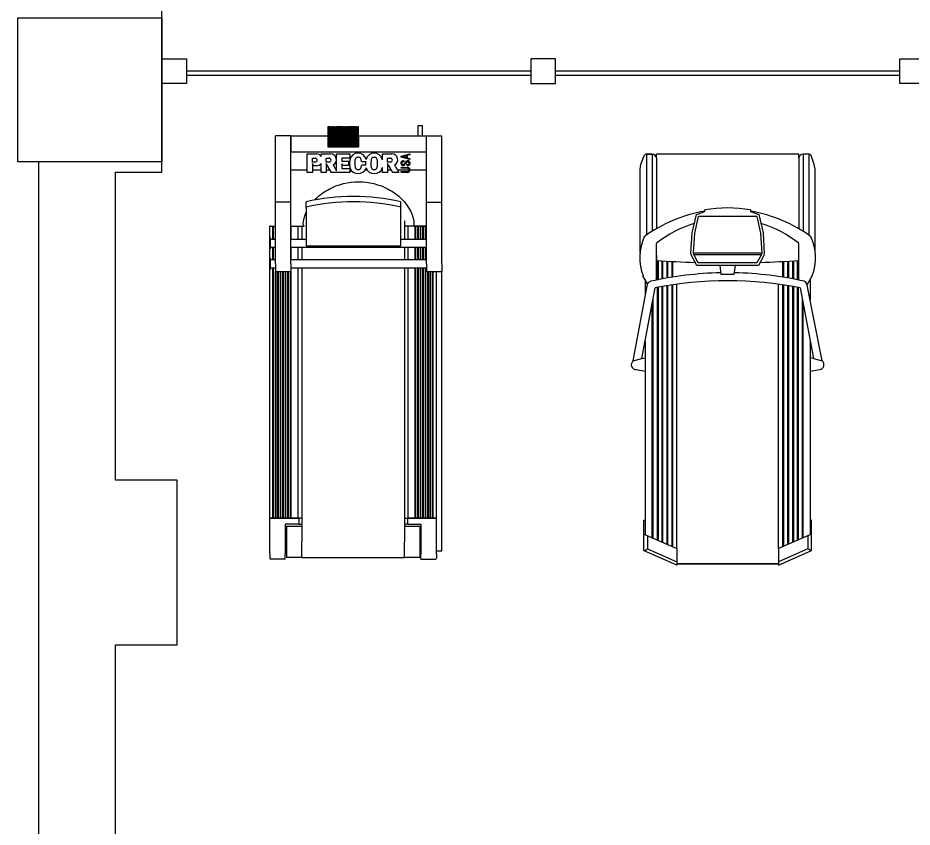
# Model space of a CAD drawing. Header units: millimetres. Extents: x -396 to 32754, y 354 to 22128.
# Drawn here: x -396 to 3954, y 4292 to 8229 of the extents above; entities that cross this region are included whole.
import ezdxf

# ---------------------------------------------------------------- set-up
doc = ezdxf.new("R2010")
doc.units = ezdxf.units.MM
for name, color, linetype in [('equipments', 250, 'Continuous'), ('furniture', 26, 'Continuous'), ('glass', 7, 'Continuous'), ('walls', 5, 'Continuous')]:
    doc.layers.add(name, color=color, linetype=linetype)

# ---------------------------------------------------------------- blocks, each defined once
blk = doc.blocks.new('Fit2')
at = {"layer": 'equipments'}
for p, q in [((-421.8, 1943.2), (-405.6, 1987.8)), ((-395.4, 1993.9), (-395.4, 1599.5)), ((-367.1, 1993.9), (-395.4, 1993.9)), ((-395.4, 1993.9), (-367, 1993.9)), ((-395.4, 1993.9), (-395.4, 1993.9)), ((-367.1, 1993.9), (-367.1, 1618.5)), ((346.7, 1993.9), (-346.7, 1993.9)), ((-346.7, 1993.9), (-346.6, 1993.9)), ((-346.7, 1975.7), (-346.6, 1993.9)), ((-346.7, 1975.7), (-346.7, 1630.9)), ((346.7, 1975.7), (346.6, 1993.9)), ((346.7, 1975.7), (346.7, 1630.9)), ((395.4, 1993.9), (367, 1993.9)), ((367.1, 1993.9), (367.1, 1618.5)), ((395.4, 1993.9), (395.4, 1599.5)), ((421.8, 1943.2), (405.6, 1987.8)), ((-425.8, 1920.9), (-421.8, 1943.2)), ((-425.8, 1515.2), (-425.8, 1920.9)), ((425.8, 1920.9), (421.8, 1943.2)), ((425.8, 1515.2), (425.8, 1920.9)), ((-172.3, 1610.6), (-152.1, 1699.8)), ((-152.1, 1699.8), (-111.4, 1714)), ((-111.4, 1714), (-111.4, 1722.1)), ((111.5, 1722.1), (111.5, 1714)), ((111.5, 1714), (152.2, 1699.8)), ((152.2, 1699.8), (172.5, 1610.6)), ((-160.3, 1608.9), (-141.8, 1690.6)), ((141.9, 1690.6), (-141.8, 1690.6)), ((141.9, 1690.6), (160.5, 1608.9)), ((-178.5, 1511.1), (-172.3, 1610.6)), ((172.5, 1610.6), (178.5, 1511.1)), ((-166.3, 1511.9), (-160.3, 1608.9)), ((160.5, 1608.9), (166.4, 1512)), ((-346.7, 1381.3), (-346.6, 1559.8)), ((346.7, 1381.3), (346.6, 1559.8)), ((-346.7, 1381.3), (-346.7, 1503)), ((-346.7, 1381.3), (-346.7, 1503)), ((-346.7, 1428), (-346.7, 1503)), ((-346.7, 1503), (-346.7, 1428)), ((-346.7, 1503), (-346.6, 1503)), ((-346.7, 1503), (-346.6, 1503)), ((-346.7, 1503), (-346.6, 1503)), ((-176.4, 1501), (-178.5, 1511.1)), ((-150.1, 1452.4), (-176.4, 1501)), ((166.4, 1512), (-166.3, 1511.9)), ((-164.9, 1505.1), (-166.3, 1511.9)), ((-164.9, 1505.1), (165, 1505.2)), ((-142.9, 1464.4), (-164.9, 1505.1)), ((165, 1505.2), (142.9, 1464.4)), ((176.4, 1501), (150.1, 1452.4)), ((166.4, 1512), (165, 1505.2)), ((178.5, 1511.1), (176.4, 1501)), ((-342.6, 1476.1), (-342.6, 1381.8)), ((-338.6, 1476.1), (-338.6, 1382.6)), ((-320.3, 1474.6), (-320.3, 1386.3)), ((-316.3, 1474.6), (-316.3, 1387)), ((-296, 1473.1), (-296, 1390.7)), ((-292, 1473.1), (-292, 1391.4)), ((-271.7, 1471.7), (-271.7, 1394.9)), ((-267.7, 1471.7), (-267.7, 1395.5)), ((150.1, 1452.4), (-150.1, 1452.4)), ((142.9, 1464.4), (-142.9, 1464.4)), ((38.6, 1452.4), (-38.5, 1452.4)), ((-38.5, 1452.4), (-32.5, 1409.7)), ((32.5, 1409.7), (38.6, 1452.4)), ((267.7, 1471.7), (267.7, 1395.5)), ((271.7, 1471.7), (271.7, 1394.9)), ((292, 1473.1), (292, 1391.4)), ((296, 1473.1), (296, 1390.7)), ((316.3, 1474.6), (316.3, 1387)), ((320.3, 1474.6), (320.3, 1386.3)), ((338.6, 1476.1), (338.6, 1382.6)), ((342.6, 1476.1), (342.6, 1381.8)), ((-390.3, 1363), (-411.7, 1401.6)), ((-346.7, 1428), (-346.6, 1428)), ((-32.5, 1409.7), (32.5, 1409.7)), ((387.3, 1357.6), (411.7, 1401.6)), ((-391.4, 1361.1), (-460.3, 987.8)), ((-401.5, 1383.4), (-401.5, 1306.2)), ((-320.3, 1348.9), (-320.3, 106.4)), ((-316.3, 1351), (-316.3, 104.7)), ((-316.3, 1349.6), (-316.3, 103.4)), ((-296, 1353.1), (-296, 96)), ((-292, 1355), (-292, 93.3)), ((-292, 1353.7), (-292, 93.3)), ((-271.7, 1356.9), (-271.7, 85.5)), ((-267.7, 1357.5), (-267.7, 83.2)), ((-267.7, 1357), (-267.7, 83.2)), ((-247.4, 75.1), (-247.4, 1361.1)), ((-247.4, 75.1), (-247.4, 1361.1)), ((-247.4, 1361.1), (-247.4, 1361.1)), ((-247.4, 1361.1), (-247.4, 1361.1)), ((247.4, 75.1), (247.4, 1361.1)), ((247.4, 75.1), (247.4, 1361.1)), ((247.4, 1361.1), (247.4, 1361.1)), ((247.4, 1361.1), (247.4, 1361.1)), ((267.7, 1357.5), (267.7, 83.2)), ((267.7, 1357), (267.7, 83.2)), ((271.7, 1356.9), (271.7, 85.5)), ((292, 1355), (292, 93.3)), ((292, 1353.7), (292, 94.3)), ((296, 1353.1), (296, 96)), ((316.3, 1351), (316.3, 103.4)), ((316.3, 1349.6), (316.3, 103.4)), ((320.3, 1348.9), (320.3, 106.4)), ((460.3, 987.8), (387.4, 1357)), ((401.5, 1383.4), (401.5, 1285.6)), ((-417.7, 1000), (-352.8, 1342.8)), ((-342.6, 1344.8), (-342.6, 116)), ((-338.6, 1346.9), (-338.6, 113.6)), ((-338.6, 1345.5), (-338.6, 113.6)), ((338.6, 1346.9), (338.6, 113.6)), ((338.6, 1345.5), (338.6, 113.6)), ((342.6, 1344.8), (342.6, 116)), ((352.9, 1342.8), (417.7, 1000)), ((-367.1, 126.6), (-367.1, 1269.8)), ((-367.1, 1269.8), (-367, 1269.8)), ((-363, 1290.1), (-363, 125.8)), ((-363, 1290.1), (-363, 125.8)), ((363, 1290.1), (363, 125.8)), ((363, 1290.1), (363, 125.8)), ((367.1, 1269.8), (367, 1269.8)), ((367.1, 125.8), (367.1, 1269.8)), ((-401.5, 1083.2), (-401.5, 142)), ((-401.5, 1083.2), (-401.5, 142)), ((401.5, 1083.2), (401.5, 142)), ((401.5, 1083.2), (401.5, 142)), ((-417.7, 1000), (-401.5, 1002.1)), ((-401.5, 1002.1), (-401.5, 937.1)), ((401.5, 1002.1), (401.5, 937.1)), ((417.7, 1000), (401.5, 1002.1)), ((-460.3, 987.8), (-417.7, 1000)), ((417.7, 1000), (460.3, 987.8)), ((-444, 945.2), (-401.5, 937.1)), ((401.5, 937.1), (448.1, 945.2)), ((-407.6, 64.9), (-407.6, 213)), ((-407.6, 213), (-401.5, 213)), ((-401.5, 213), (-401.4, 142)), ((401.5, 213), (401.4, 142)), ((407.6, 213), (401.5, 213)), ((407.6, 64.9), (407.6, 213)), ((-407.6, 144), (-247.4, 75.1)), ((-401.5, 142), (-401.4, 142)), ((-401.5, 142), (-401.4, 142)), ((-389.4, 135.9), (-389.4, 73)), ((407.6, 144), (247.4, 75.1)), ((389.4, 135.9), (389.4, 73)), ((401.5, 142), (401.4, 142)), ((401.5, 142), (401.4, 142)), ((-363, 125.8), (-362.9, 125.8)), ((-363, 125.8), (-362.9, 125.8)), ((-338.6, 113.6), (-338.5, 113.6)), ((-338.6, 113.6), (-338.5, 113.6)), ((-316.3, 103.4), (-316.2, 103.4)), ((-292, 93.3), (-291.9, 93.3)), ((-292, 93.3), (-291.9, 93.3)), ((292, 93.3), (291.9, 93.3)), ((316.3, 103.4), (316.2, 103.4)), ((316.3, 103.4), (316.2, 103.4)), ((338.6, 113.6), (338.5, 113.6)), ((338.6, 113.6), (338.5, 113.6)), ((363, 125.8), (362.9, 125.8)), ((363, 125.8), (362.9, 125.8)), ((-405.5, 62.9), (-407.6, 64.9)), ((-405.5, 62.9), (-389.4, 73)), ((-247.4, -6.1), (-405.5, 62.9)), ((-389.4, 73), (-247.4, 10.1)), ((-267.7, 83.2), (-267.6, 83.2)), ((-267.7, 83.2), (-267.6, 83.2)), ((-247.4, 75.1), (-247.4, -6.1)), ((247.4, 75.1), (247.4, -6.1)), ((389.4, 73), (247.4, 10.1)), ((247.4, -6.1), (405.5, 62.9)), ((267.7, 83.2), (267.6, 83.2)), ((267.7, 83.2), (267.6, 83.2)), ((405.5, 62.9), (389.4, 73)), ((405.5, 62.9), (407.6, 64.9)), ((-247.4, 0), (247.4, 0)), ((247.4, 0), (-247.4, 0)), ((-247.4, 0), (247.4, 0)), ((247.4, 0), (-247.4, 0)), ((-247.4, 0), (-247.4, 0)), ((-247.4, 0), (-247.4, 0)), ((247.4, 0), (247.5, 0))]:
    blk.add_line(p, q, dxfattribs=at)
for centre, radius, start, end in [((-396.8, 1984.6), 9.37, 81.8758, 160.0517), ((-367, 1973.5), 20.4, 6.0255, 90), ((367, 1973.5), 20.4, 90, 173.9744), ((396.8, 1984.6), 9.37, 19.9483, 98.1241), ((2.7, 1033.6), 691.9, 99.4955, 126.157), ((0, 1114.2), 618.1, 79.6111, 100.3888), ((-2.7, 1033.6), 691.9, 53.8429, 80.5044), ((-7.9, 1136), 542.6, 106.496, 128.6323), ((7.9, 1136), 542.6, 51.3677, 73.5039), ((-180.6, 1489.7), 247.2, 155.4826, 200.8647), ((180.6, 1489.7), 247.2, 339.1353, 24.5174), ((0, 6379.2), 4914.7, 265.9549, 268.1572), ((0, 6379.2), 4914.7, 271.8417, 274.045), ((0, -283.2), 1699.9, 91.1278, 102.679), ((0, -283.2), 1699.9, 77.321, 88.8746), ((-367.1, 1348.6), 27.3, 102.679, 152.8146), ((0, -442.6), 1819.9, 78.8205, 101.1795), ((362.3, 1352.1), 25.6, 11.1637, 64.916), ((-444.2, 969.6), 24.3, 131.4516, 270.4557), ((443.9, 969.5), 24.6, 279.8658, 48.2434)]:
    blk.add_arc(centre, radius, start, end, dxfattribs=at)
blk = doc.blocks.new('Fit1')
at = {"layer": 'equipments'}
for p, q in [((-123.4, 2098), (-123.4, 2046.7)), ((-121.4, 2098), (-123.4, 2098)), ((-121.4, 2046.7), (-121.4, 2098)), ((-119.4, 2098), (-119.4, 2046.7)), ((-117.4, 2098), (-119.4, 2098)), ((-117.4, 2046.7), (-117.4, 2098)), ((-115.4, 2098), (-115.4, 2046.7)), ((-113.4, 2098), (-115.4, 2098)), ((-113.4, 2046.7), (-113.4, 2098)), ((-111.4, 2098), (-111.4, 2046.7)), ((-109.4, 2098), (-111.4, 2098)), ((-109.4, 2046.7), (-109.4, 2098)), ((-107.4, 2098), (-107.4, 2046.7)), ((-105.4, 2098), (-107.4, 2098)), ((-105.4, 2046.7), (-105.4, 2098)), ((-103.4, 2098), (-103.4, 2046.7)), ((-101.4, 2098), (-103.4, 2098)), ((-101.4, 2046.7), (-101.4, 2098)), ((-99.4, 2098), (-99.4, 2046.7)), ((-97.4, 2098), (-99.4, 2098)), ((-97.4, 2046.7), (-97.4, 2098)), ((-95.4, 2098), (-95.4, 2046.7)), ((-93.4, 2098), (-95.4, 2098)), ((-93.4, 2046.7), (-93.4, 2098)), ((-91.4, 2098), (-91.4, 2046.7)), ((-89.4, 2098), (-91.4, 2098)), ((-89.4, 2046.7), (-89.4, 2098)), ((-87.4, 2098), (-87.4, 2046.7)), ((-85.4, 2098), (-87.4, 2098)), ((-85.4, 2046.7), (-85.4, 2098)), ((-83.4, 2098), (-83.4, 2046.7)), ((-81.4, 2098), (-83.4, 2098)), ((-81.4, 2046.7), (-81.4, 2098)), ((-79.4, 2098), (-79.4, 2046.7)), ((-77.4, 2098), (-79.4, 2098)), ((-77.4, 2046.7), (-77.4, 2098)), ((-75.4, 2098), (-75.4, 2046.7)), ((-73.4, 2098), (-75.4, 2098)), ((-73.4, 2046.7), (-73.4, 2098)), ((-71.4, 2098), (-71.4, 2046.7)), ((-69.4, 2098), (-71.4, 2098)), ((-69.4, 2046.7), (-69.4, 2098)), ((-67.4, 2098), (-67.4, 2046.7)), ((-65.4, 2098), (-67.4, 2098)), ((-65.4, 2046.7), (-65.4, 2098)), ((-63.4, 2098), (-63.4, 2046.7)), ((-61.4, 2098), (-63.4, 2098)), ((-61.4, 2046.7), (-61.4, 2098)), ((-59.4, 2098), (-59.4, 2046.7)), ((-57.4, 2098), (-59.4, 2098)), ((-57.4, 2046.7), (-57.4, 2098)), ((-55.4, 2098), (-55.4, 2046.7)), ((-53.4, 2098), (-55.4, 2098)), ((-53.4, 2046.7), (-53.4, 2098)), ((-51.4, 2098), (-51.4, 2046.7)), ((-49.4, 2098), (-51.4, 2098)), ((-49.4, 2046.7), (-49.4, 2098)), ((-47.4, 2098), (-47.4, 2046.7)), ((-45.4, 2098), (-47.4, 2098)), ((-45.4, 2046.7), (-45.4, 2098)), ((-43.4, 2098), (-43.4, 2046.7)), ((-41.4, 2098), (-43.4, 2098)), ((-41.4, 2046.7), (-41.4, 2098)), ((-39.4, 2098), (-39.4, 2046.7)), ((-37.4, 2098), (-39.4, 2098)), ((-37.4, 2046.7), (-37.4, 2098)), ((-35.4, 2098), (-35.4, 2046.7)), ((-33.4, 2098), (-35.4, 2098)), ((-33.4, 2046.7), (-33.4, 2098)), ((-31.4, 2098), (-31.4, 2046.7)), ((-29.4, 2098), (-31.4, 2098)), ((-29.4, 2046.7), (-29.4, 2098)), ((-27.4, 2098), (-27.4, 2046.7)), ((-25.4, 2098), (-27.4, 2098)), ((-25.4, 2046.7), (-25.4, 2098)), ((-23.4, 2098), (-23.4, 2046.7)), ((-21.4, 2098), (-23.4, 2098)), ((-21.4, 2046.7), (-21.4, 2098)), ((-19.4, 2098), (-19.4, 2046.7)), ((-17.4, 2098), (-19.4, 2098)), ((-17.4, 2046.7), (-17.4, 2098)), ((-15.4, 2098), (-15.4, 2046.7)), ((-13.4, 2098), (-15.4, 2098)), ((-13.4, 2046.7), (-13.4, 2098)), ((-11.4, 2098), (-11.4, 2046.7)), ((-9.4, 2098), (-11.4, 2098)), ((-9.4, 2046.7), (-9.4, 2098)), ((-7.4, 2098), (-7.4, 2046.7)), ((-5.4, 2098), (-7.4, 2098)), ((-5.4, 2046.7), (-5.4, 2098)), ((-3.4, 2098), (-3.4, 2046.7)), ((-1.4, 2098), (-3.4, 2098)), ((-1.4, 2046.7), (-1.4, 2098)), ((0.6, 2098), (0.6, 2046.7)), ((2.6, 2098), (0.6, 2098)), ((2.6, 2046.7), (2.6, 2098)), ((4.6, 2098), (4.6, 2046.7)), ((6.6, 2098), (4.6, 2098)), ((6.6, 2046.7), (6.6, 2098)), ((8.6, 2098), (8.6, 2046.7)), ((10.6, 2098), (8.6, 2098)), ((10.6, 2046.7), (10.6, 2098)), ((12.6, 2098), (12.6, 2046.7)), ((14.6, 2098), (12.6, 2098)), ((14.6, 2046.7), (14.6, 2098)), ((16.6, 2098), (16.6, 2046.7)), ((18.6, 2098), (16.6, 2098)), ((18.6, 2046.7), (18.6, 2098)), ((20.6, 2098), (20.6, 2046.7)), ((22.6, 2098), (20.6, 2098)), ((22.6, 2046.7), (22.6, 2098)), ((24.6, 2098), (24.6, 2046.7)), ((26.6, 2098), (24.6, 2098)), ((26.6, 2046.7), (26.6, 2098)), ((316.6, 2054), (316.6, 2104)), ((316.6, 2104), (336.6, 2104)), ((336.6, 2054), (336.6, 2104)), ((-378.4, 1731.9), (-378.4, 2054)), ((-303.4, 2054), (-378.4, 2054)), ((-303.4, 1731.9), (-303.4, 2054)), ((-303.4, 2054), (-123.4, 2054)), ((-303.4, 2054), (-303.4, 1975.7)), ((-123.4, 2046.7), (-123.4, 1999.7)), ((-123.4, 2046.7), (-121.4, 2046.7)), ((-121.4, 2055.7), (-119.4, 2055.7)), ((-121.4, 2004.4), (-121.4, 2046.7)), ((-119.4, 2046.7), (-119.4, 2004.4)), ((-119.4, 2046.7), (-117.4, 2046.7)), ((-117.4, 2055.7), (-115.4, 2055.7)), ((-117.4, 2004.4), (-117.4, 2046.7)), ((-115.4, 2046.7), (-115.4, 2004.4)), ((-115.4, 2046.7), (-113.4, 2046.7)), ((-113.4, 2055.7), (-111.4, 2055.7)), ((-113.4, 2004.4), (-113.4, 2046.7)), ((-111.4, 2046.7), (-111.4, 2004.4)), ((-111.4, 2046.7), (-109.4, 2046.7)), ((-109.4, 2055.7), (-107.4, 2055.7)), ((-109.4, 2004.4), (-109.4, 2046.7)), ((-107.4, 2046.7), (-107.4, 2004.4)), ((-107.4, 2046.7), (-105.4, 2046.7)), ((-105.4, 2055.7), (-103.4, 2055.7)), ((-105.4, 2004.4), (-105.4, 2046.7)), ((-103.4, 2046.7), (-103.4, 2004.4)), ((-103.4, 2046.7), (-101.4, 2046.7)), ((-101.4, 2055.7), (-99.4, 2055.7)), ((-101.4, 2004.4), (-101.4, 2046.7)), ((-99.4, 2046.7), (-99.4, 2004.4)), ((-99.4, 2046.7), (-97.4, 2046.7)), ((-97.4, 2055.7), (-95.4, 2055.7)), ((-97.4, 2004.4), (-97.4, 2046.7)), ((-95.4, 2046.7), (-95.4, 2004.4)), ((-95.4, 2046.7), (-93.4, 2046.7)), ((-93.4, 2055.7), (-91.4, 2055.7)), ((-93.4, 2004.4), (-93.4, 2046.7)), ((-91.4, 2046.7), (-91.4, 2004.4)), ((-91.4, 2046.7), (-89.4, 2046.7)), ((-89.4, 2055.7), (-87.4, 2055.7)), ((-89.4, 2004.4), (-89.4, 2046.7)), ((-87.4, 2046.7), (-87.4, 2004.4)), ((-87.4, 2046.7), (-85.4, 2046.7)), ((-85.4, 2055.7), (-83.4, 2055.7)), ((-85.4, 2004.4), (-85.4, 2046.7)), ((-83.4, 2046.7), (-83.4, 2004.4)), ((-83.4, 2046.7), (-81.4, 2046.7)), ((-81.4, 2055.7), (-79.4, 2055.7)), ((-81.4, 2004.4), (-81.4, 2046.7)), ((-79.4, 2046.7), (-79.4, 2004.4)), ((-79.4, 2046.7), (-77.4, 2046.7)), ((-77.4, 2055.7), (-75.4, 2055.7)), ((-77.4, 2004.4), (-77.4, 2046.7)), ((-75.4, 2046.7), (-75.4, 2004.4)), ((-75.4, 2046.7), (-73.4, 2046.7)), ((-73.4, 2055.7), (-71.4, 2055.7)), ((-73.4, 2004.4), (-73.4, 2046.7)), ((-71.4, 2046.7), (-69.4, 2046.7)), ((-71.4, 2046.7), (-71.4, 2004.4)), ((-69.4, 2055.7), (-67.4, 2055.7)), ((-69.4, 2004.4), (-69.4, 2046.7)), ((-67.4, 2046.7), (-67.4, 2004.4)), ((-67.4, 2046.7), (-65.4, 2046.7)), ((-65.4, 2055.7), (-63.4, 2055.7)), ((-65.4, 2004.4), (-65.4, 2046.7)), ((-63.4, 2046.7), (-63.4, 2004.4)), ((-63.4, 2046.7), (-61.4, 2046.7)), ((-61.4, 2055.7), (-59.4, 2055.7)), ((-61.4, 2004.4), (-61.4, 2046.7)), ((-59.4, 2046.7), (-59.4, 2004.4)), ((-59.4, 2046.7), (-57.4, 2046.7)), ((-57.4, 2055.7), (-55.4, 2055.7)), ((-57.4, 2004.4), (-57.4, 2046.7)), ((-55.4, 2046.7), (-55.4, 2004.4)), ((-55.4, 2046.7), (-53.4, 2046.7)), ((-53.4, 2055.7), (-51.4, 2055.7)), ((-53.4, 2004.4), (-53.4, 2046.7)), ((-51.4, 2046.7), (-51.4, 2004.4)), ((-51.4, 2046.7), (-49.4, 2046.7)), ((-49.4, 2055.7), (-47.4, 2055.7)), ((-49.4, 2004.4), (-49.4, 2046.7)), ((-47.4, 2046.7), (-47.4, 2004.4)), ((-47.4, 2046.7), (-45.4, 2046.7)), ((-45.4, 2055.7), (-43.4, 2055.7)), ((-45.4, 2004.4), (-45.4, 2046.7)), ((-43.4, 2046.7), (-43.4, 2004.4)), ((-43.4, 2046.7), (-41.4, 2046.7)), ((-41.4, 2055.7), (-39.4, 2055.7)), ((-41.4, 2004.4), (-41.4, 2046.7)), ((-39.4, 2046.7), (-39.4, 2004.4)), ((-39.4, 2046.7), (-37.4, 2046.7)), ((-37.4, 2055.7), (-35.4, 2055.7)), ((-37.4, 2004.4), (-37.4, 2046.7)), ((-35.4, 2046.7), (-35.4, 2004.4)), ((-35.4, 2046.7), (-33.4, 2046.7)), ((-33.4, 2055.7), (-31.4, 2055.7)), ((-33.4, 2004.4), (-33.4, 2046.7)), ((-31.4, 2046.7), (-31.4, 2004.4)), ((-31.4, 2046.7), (-29.4, 2046.7)), ((-29.4, 2055.7), (-27.4, 2055.7)), ((-29.4, 2004.4), (-29.4, 2046.7)), ((-27.4, 2046.7), (-27.4, 2004.4)), ((-27.4, 2046.7), (-25.4, 2046.7)), ((-25.4, 2055.7), (-23.4, 2055.7)), ((-25.4, 2004.4), (-25.4, 2046.7)), ((-23.4, 2046.7), (-23.4, 2004.4)), ((-23.4, 2046.7), (-21.4, 2046.7)), ((-21.4, 2055.7), (-19.4, 2055.7)), ((-21.4, 2004.4), (-21.4, 2046.7)), ((-19.4, 2046.7), (-19.4, 2004.4)), ((-19.4, 2046.7), (-17.4, 2046.7)), ((-17.4, 2055.7), (-15.4, 2055.7)), ((-17.4, 2004.4), (-17.4, 2046.7)), ((-15.4, 2046.7), (-15.4, 2004.4)), ((-15.4, 2046.7), (-13.4, 2046.7)), ((-13.4, 2055.7), (-11.4, 2055.7)), ((-13.4, 2004.4), (-13.4, 2046.7)), ((-11.4, 2046.7), (-11.4, 2004.4)), ((-11.4, 2046.7), (-9.4, 2046.7)), ((-9.4, 2055.7), (-7.4, 2055.7)), ((-9.4, 2004.4), (-9.4, 2046.7)), ((-7.4, 2046.7), (-7.4, 2004.4)), ((-7.4, 2046.7), (-5.4, 2046.7)), ((-5.4, 2055.7), (-3.4, 2055.7)), ((-5.4, 2004.4), (-5.4, 2046.7)), ((-3.4, 2046.7), (-3.4, 2004.4)), ((-3.4, 2046.7), (-1.4, 2046.7)), ((-1.4, 2055.7), (0.6, 2055.7)), ((-1.4, 2004.4), (-1.4, 2046.7)), ((0.6, 2046.7), (0.6, 2004.4)), ((0.6, 2046.7), (2.6, 2046.7)), ((2.6, 2055.7), (4.6, 2055.7)), ((2.6, 2004.4), (2.6, 2046.7)), ((4.6, 2046.7), (4.6, 2004.4)), ((4.6, 2046.7), (6.6, 2046.7)), ((6.6, 2055.7), (8.6, 2055.7)), ((6.6, 2004.4), (6.6, 2046.7)), ((8.6, 2046.7), (8.6, 2004.4)), ((8.6, 2046.7), (10.6, 2046.7)), ((10.6, 2055.7), (12.6, 2055.7)), ((10.6, 2004.4), (10.6, 2046.7)), ((12.6, 2046.7), (12.6, 2004.4)), ((12.6, 2046.7), (14.6, 2046.7)), ((14.6, 2055.7), (16.6, 2055.7)), ((14.6, 2004.4), (14.6, 2046.7)), ((16.6, 2046.7), (16.6, 2004.4)), ((16.6, 2046.7), (18.6, 2046.7)), ((18.6, 2055.7), (20.6, 2055.7)), ((18.6, 2004.4), (18.6, 2046.7)), ((20.6, 2046.7), (20.6, 2004.4)), ((20.6, 2046.7), (22.6, 2046.7)), ((22.6, 2055.7), (24.6, 2055.7)), ((22.6, 2004.4), (22.6, 2046.7)), ((24.6, 2046.7), (24.6, 2004.4)), ((24.6, 2046.7), (26.6, 2046.7)), ((26.6, 2054), (356.6, 2054)), ((26.6, 2046.7), (26.6, 1999.7)), ((356.6, 2054), (431.6, 2054)), ((356.6, 1731.9), (356.6, 2054)), ((356.6, 1975.7), (356.6, 2054)), ((431.6, 1731.9), (431.6, 2054)), ((-119.4, 2004.4), (-121.4, 2004.4)), ((-115.4, 2004.4), (-117.4, 2004.4)), ((-111.4, 2004.4), (-113.4, 2004.4)), ((-107.4, 2004.4), (-109.4, 2004.4)), ((-103.4, 2004.4), (-105.4, 2004.4)), ((-99.4, 2004.4), (-101.4, 2004.4)), ((-95.4, 2004.4), (-97.4, 2004.4)), ((-91.4, 2004.4), (-93.4, 2004.4)), ((-87.4, 2004.4), (-89.4, 2004.4)), ((-83.4, 2004.4), (-85.4, 2004.4)), ((-79.4, 2004.4), (-81.4, 2004.4)), ((-75.4, 2004.4), (-77.4, 2004.4)), ((-71.4, 2004.4), (-73.4, 2004.4)), ((-67.4, 2004.4), (-69.4, 2004.4)), ((-63.4, 2004.4), (-65.4, 2004.4)), ((-59.4, 2004.4), (-61.4, 2004.4)), ((-55.4, 2004.4), (-57.4, 2004.4)), ((-51.4, 2004.4), (-53.4, 2004.4)), ((-47.4, 2004.4), (-49.4, 2004.4)), ((-43.4, 2004.4), (-45.4, 2004.4)), ((-39.4, 2004.4), (-41.4, 2004.4)), ((-35.4, 2004.4), (-37.4, 2004.4)), ((-31.4, 2004.4), (-33.4, 2004.4)), ((-27.4, 2004.4), (-29.4, 2004.4)), ((-23.4, 2004.4), (-25.4, 2004.4)), ((-19.4, 2004.4), (-21.4, 2004.4)), ((-15.4, 2004.4), (-17.4, 2004.4)), ((-11.4, 2004.4), (-13.4, 2004.4)), ((-7.4, 2004.4), (-9.4, 2004.4)), ((-3.4, 2004.4), (-5.4, 2004.4)), ((0.6, 2004.4), (-1.4, 2004.4)), ((4.6, 2004.4), (2.6, 2004.4)), ((8.6, 2004.4), (6.6, 2004.4)), ((12.6, 2004.4), (10.6, 2004.4)), ((16.6, 2004.4), (14.6, 2004.4)), ((20.6, 2004.4), (18.6, 2004.4)), ((24.6, 2004.4), (22.6, 2004.4)), ((-303.4, 1975.7), (356.6, 1975.7)), ((-223.4, 1875.7), (-223.4, 1965.7)), ((-223.4, 1965.7), (-179.1, 1965.7)), ((-156, 1954), (-156, 1965.7)), ((-156, 1965.7), (-109.4, 1965.7)), ((-123.4, 1999.7), (26.6, 1999.7)), ((-80.9, 1883.5), (-80.9, 1965.7)), ((-80.9, 1965.7), (-16.6, 1965.7)), ((-16.6, 1965.7), (-16.6, 1945.2)), ((142.2, 1965.7), (188.8, 1965.7)), ((142.2, 1936.9), (142.2, 1965.7)), ((233.2, 1955.4), (276, 1966.6)), ((240.9, 1953), (258.4, 1957.6)), ((258.4, 1957.6), (258.4, 1948.3)), ((276, 1962.2), (262.7, 1958.7)), ((262.7, 1958.7), (262.7, 1947.2)), ((276, 1966.6), (276, 1962.2)), ((-198.5, 1918.5), (-198.5, 1875.7)), ((-192.7, 1908.3), (-198.5, 1918.5)), ((-198.3, 1926), (-198.3, 1945.5)), ((-198.3, 1945.5), (-184.7, 1945.5)), ((-184.7, 1926), (-198.3, 1926)), ((-156, 1875.7), (-156, 1920.1)), ((-130.6, 1926), (-130.6, 1945.5)), ((-130.6, 1945.5), (-117, 1945.5)), ((-117, 1926), (-130.6, 1926)), ((-104.9, 1875.7), (-130.6, 1919.3)), ((-130.6, 1919.3), (-130.6, 1875.7)), ((-16.6, 1945.2), (-55.6, 1945.2)), ((-55.6, 1945.2), (-55.6, 1931.1)), ((-55.6, 1931.1), (-22.3, 1931.1)), ((-55.6, 1917.6), (-55.6, 1895.3)), ((-48.8, 1909.7), (-55.6, 1917.6)), ((-22.3, 1931.1), (-22.3, 1909.7)), ((40.1, 1928.8), (61.1, 1928.8)), ((167.6, 1926), (167.6, 1945.5)), ((167.6, 1945.5), (181.1, 1945.5)), ((181.1, 1926), (167.6, 1926)), ((193.3, 1875.7), (167.6, 1919.3)), ((167.6, 1919.3), (167.6, 1875.7)), ((233.2, 1950.6), (233.2, 1955.4)), ((276, 1939.3), (233.2, 1950.6)), ((258.4, 1948.3), (240.9, 1953)), ((245.9, 1932.6), (245.9, 1928.2)), ((250.1, 1917.5), (255.3, 1926.8)), ((259.1, 1924.7), (253.9, 1915.4)), ((262.3, 1909.8), (262.3, 1914.4)), ((262.7, 1947.2), (276, 1943.7)), ((276, 1943.7), (276, 1939.3)), ((-303.4, 1888.8), (-223.4, 1888.8)), ((-198.5, 1875.7), (-223.4, 1875.7)), ((-198.5, 1888.8), (-156, 1888.8)), ((-179.1, 1908.3), (-192.7, 1908.3)), ((-130.6, 1875.7), (-156, 1875.7)), ((-130.6, 1888.8), (-112.6, 1888.8)), ((-16.6, 1875.7), (-104.9, 1875.7)), ((-97.6, 1912.3), (-80.9, 1883.5)), ((-84, 1888.8), (-80.9, 1888.8)), ((-55.6, 1895.3), (-16.6, 1895.3)), ((-22.3, 1909.7), (-48.8, 1909.7)), ((-16.6, 1895.3), (-16.6, 1875.7)), ((-16.6, 1888.8), (-11.5, 1888.8)), ((60.9, 1910.4), (40.2, 1910.4)), ((58.9, 1888.8), (67.2, 1888.8)), ((137.6, 1888.8), (142.2, 1888.8)), ((142.2, 1875.7), (142.2, 1900.3)), ((167.6, 1875.7), (142.2, 1875.7)), ((167.6, 1888.8), (185.6, 1888.8)), ((221.7, 1875.7), (193.3, 1875.7)), ((200.6, 1912.3), (221.7, 1875.7)), ((214.2, 1888.8), (272.3, 1888.8)), ((233.2, 1900.4), (264.3, 1900.4)), ((233.2, 1896.1), (233.2, 1900.4)), ((264.3, 1896.1), (233.2, 1896.1)), ((233.2, 1880), (264.3, 1880)), ((233.2, 1875.7), (233.2, 1880)), ((264.3, 1875.7), (233.2, 1875.7)), ((276.6, 1888.8), (356.6, 1888.8)), ((-378.4, 1431.9), (-378.4, 1731.9)), ((-303.4, 1731.9), (-378.4, 1731.9)), ((-303.4, 1431.9), (-303.4, 1731.9)), ((-228.5, 1707.5), (-228.5, 1733.3)), ((-228.5, 1707.5), (-228.5, 1519)), ((231.5, 1707.5), (231.5, 1733.3)), ((231.5, 1519), (231.5, 1707.5)), ((356.6, 1731.9), (431.6, 1731.9)), ((356.6, 1431.9), (356.6, 1731.9)), ((431.6, 1431.9), (431.6, 1731.9)), ((-405, 1559.9), (-405, 1614)), ((-400, 1614), (-405, 1614)), ((-400, 1614), (-390, 1614)), ((-390, 1551.9), (-390, 1614)), ((-390, 1614), (-387, 1614)), ((-387, 1551.9), (-387, 1614)), ((-387, 1614), (-378.4, 1614)), ((-303.4, 1614.2), (-241.9, 1614.2)), ((-303.4, 1614), (-302.2, 1614)), ((-302.2, 1551.9), (-302.2, 1614)), ((-302.2, 1614), (-267.2, 1614)), ((-267.2, 1551.9), (-267.2, 1614)), ((-267.2, 1614), (-250, 1614)), ((-250, 1614.2), (-250, 1551.9)), ((250, 1640.1), (250, 1551.9)), ((267.2, 1614), (250, 1614)), ((267.2, 1551.9), (267.2, 1614)), ((302.2, 1614), (267.2, 1614)), ((295.1, 1614.2), (356.6, 1614.2)), ((302.2, 1551.9), (302.2, 1614)), ((305.3, 1614), (302.2, 1614)), ((305.3, 1551.9), (305.3, 1614)), ((314.5, 1614), (305.3, 1614)), ((314.5, 1551.9), (314.5, 1614)), ((317.5, 1614), (314.5, 1614)), ((317.5, 1551.9), (317.5, 1614)), ((326.8, 1614), (317.5, 1614)), ((326.8, 1551.9), (326.8, 1614)), ((329.8, 1614), (326.8, 1614)), ((329.8, 1551.9), (329.8, 1614)), ((339, 1614), (329.8, 1614)), ((339, 1551.9), (339, 1614)), ((342, 1614), (339, 1614)), ((342, 1551.9), (342, 1614)), ((351.2, 1614), (342, 1614)), ((351.2, 1551.9), (351.2, 1614)), ((354.2, 1614), (351.2, 1614)), ((354.2, 1551.9), (354.2, 1614)), ((356.6, 1614), (354.2, 1614)), ((-405, 1503.9), (-405, 1559.9)), ((-405, 1559.9), (-403.5, 1559.9)), ((-403.5, 1559.9), (-403.5, 1503.9)), ((-403.5, 1551.9), (-378.4, 1551.9)), ((-303.4, 1551.9), (-228.5, 1551.9)), ((231.5, 1551.9), (356.6, 1551.9)), ((-405, 1459.9), (-405, 1503.9)), ((-405, 1503.9), (-403.5, 1503.9)), ((-403.5, 1511.9), (-378.4, 1511.9)), ((-390, 1451.9), (-390, 1511.9)), ((-387, 1451.9), (-387, 1511.9)), ((-303.4, 1511.9), (356.6, 1511.9)), ((-302.2, 1451.9), (-302.2, 1511.9)), ((-267.2, 1451.9), (-267.2, 1511.9)), ((-250, 1511.9), (-250, 1451.9)), ((-228.5, 1519), (231.5, 1519)), ((250, 1511.9), (250, 1451.9)), ((267.2, 1451.9), (267.2, 1511.9)), ((302.2, 1451.9), (302.2, 1511.9)), ((305.3, 1451.9), (305.3, 1511.9)), ((314.5, 1451.9), (314.5, 1511.9)), ((317.5, 1451.9), (317.5, 1511.9)), ((326.8, 1451.9), (326.8, 1511.9)), ((329.8, 1451.9), (329.8, 1511.9)), ((339, 1451.9), (339, 1511.9)), ((342, 1451.9), (342, 1511.9)), ((351.2, 1451.9), (351.2, 1511.9)), ((354.2, 1451.9), (354.2, 1511.9)), ((-405, 1403.9), (-405, 1459.9)), ((-405, 1459.9), (-403.5, 1459.9)), ((-403.5, 1459.9), (-403.5, 1403.9)), ((-403.5, 1451.9), (-378.4, 1451.9)), ((-303.4, 1451.9), (356.6, 1451.9)), ((-405, 194), (-405, 1403.9)), ((-405, 1403.9), (-403.5, 1403.9)), ((-403.5, 1411.9), (-378.4, 1411.9)), ((-390, 194), (-390, 1411.9)), ((-387, 194), (-387, 1411.9)), ((-378.4, 1431.9), (-378.4, 1394.4)), ((-378.4, 1394.4), (-303.4, 1394.4)), ((-377.8, 194), (-377.8, 1394.4)), ((-374.8, 194), (-374.8, 1394.4)), ((-366.5, 194), (-366.5, 1394.4)), ((-363.5, 194), (-363.5, 1394.4)), ((-354.2, 194), (-354.2, 1394.4)), ((-351.2, 194), (-351.2, 1394.4)), ((-342, 194), (-342, 1394.4)), ((-339, 194), (-339, 1394.4)), ((-329.8, 194), (-329.8, 1394.4)), ((-326.8, 194), (-326.8, 1394.4)), ((-317.5, 194), (-317.5, 1394.4)), ((-314.5, 194), (-314.5, 1394.4)), ((-305.2, 194), (-305.2, 1394.4)), ((-303.4, 1431.9), (-303.4, 1394.4)), ((-303.4, 1411.9), (356.6, 1411.9)), ((-302.2, 194), (-302.2, 1411.9)), ((-267.2, 194), (-267.2, 1411.9)), ((-250, 1411.9), (-250, 79)), ((250, 1411.9), (250, 79)), ((267.2, 194), (267.2, 1411.9)), ((302.2, 194), (302.2, 1411.9)), ((305.3, 194), (305.3, 1411.9)), ((314.5, 194), (314.5, 1411.9)), ((317.5, 194), (317.5, 1411.9)), ((326.8, 194), (326.8, 1411.9)), ((329.8, 194), (329.8, 1411.9)), ((339, 194), (339, 1411.9)), ((342, 194), (342, 1411.9)), ((351.2, 194), (351.2, 1411.9)), ((354.2, 194), (354.2, 1411.9)), ((356.6, 1431.9), (356.6, 1394.4)), ((356.6, 1394.4), (431.6, 1394.4)), ((363.5, 194), (363.5, 1394.4)), ((366.5, 194), (366.5, 1394.4)), ((374.8, 194), (374.8, 1394.4)), ((377.8, 194), (377.8, 1394.4)), ((387, 194), (387, 1394.4)), ((390, 194), (390, 1394.4)), ((405, 194), (405, 1394.4)), ((431.6, 1431.9), (431.6, 1394.4)), ((431.6, 34), (431.6, 1394.4)), ((-405, 19), (-405, 194)), ((-400, 194), (-405, 194)), ((-405, 194), (-400, 194)), ((-400, 194), (-265, 194)), ((-390, 194), (-400, 194)), ((-377.8, 194), (-387, 194)), ((-366.5, 194), (-374.8, 194)), ((-354.2, 194), (-363.5, 194)), ((-342, 194), (-351.2, 194)), ((-329.8, 194), (-339, 194)), ((-317.5, 194), (-326.8, 194)), ((-305.2, 194), (-314.5, 194)), ((-267.2, 194), (-302.2, 194)), ((-250, 194), (-265, 194)), ((-250, 194), (-265, 194)), ((-265, 194), (-265, 164)), ((250, 194), (265, 194)), ((250, 194), (265, 194)), ((400, 194), (265, 194)), ((265, 194), (265, 164)), ((267.2, 194), (302.2, 194)), ((305.3, 194), (314.5, 194)), ((317.5, 194), (326.8, 194)), ((329.8, 194), (339, 194)), ((342, 194), (351.2, 194)), ((354.2, 194), (363.5, 194)), ((366.5, 194), (374.8, 194)), ((377.8, 194), (387, 194)), ((390, 194), (400, 194)), ((400, 194), (405, 194)), ((405, 194), (400, 194)), ((405, 19), (405, 194)), ((-330, 164), (-330, 19)), ((-265, 164), (-330, 164)), ((-325, 154), (-325, 4)), ((-325, 154), (-250, 154)), ((-265, 164), (-250, 164)), ((265, 164), (250, 164)), ((250, 154), (325, 154)), ((265, 164), (330, 164)), ((325, 154), (325, 4)), ((330, 164), (330, 19)), ((-325, 129), (-330, 129)), ((325, 129), (330, 129)), ((-250, 0), (-250, 79)), ((250, 0), (250, 79)), ((-405, 19), (-405, -1)), ((-325, 29), (-330, 29)), ((-330, -6), (-330, 19)), ((-325, 4), (-250, 4)), ((250, 0), (-250, 0)), ((250, 4), (325, 4)), ((325, 29), (330, 29)), ((330, -6), (330, 19)), ((405, 34), (431.6, 34)), ((405, 19), (405, -1)), ((-330, -6), (-400, -6)), ((330, -6), (400, -6))]:
    blk.add_line(p, q, dxfattribs=at)
for points in [[(-187.4, 1741.8), (-182.5, 1746.8), (-175.6, 1753.5), (-168.2, 1760.1), (-160.2, 1766.7), (-151.9, 1773), (-143.3, 1779.1), (-134.5, 1784.8), (-125.6, 1790.1), (-116.9, 1795), (-100.9, 1802.8), (-83.8, 1809.9), (-66, 1816.1), (-47.6, 1821.2), (-28.8, 1825.2), (-10.1, 1828), (8.5, 1829.6), (26.6, 1830.1), (44.7, 1829.6), (63.3, 1828), (82.1, 1825.2), (100.8, 1821.2), (119.2, 1816.1), (137.1, 1809.9), (154.1, 1802.8), (170.1, 1795), (178.9, 1790.1), (187.7, 1784.8), (196.5, 1779.1), (205.1, 1773), (213.5, 1766.7), (221.4, 1760.1), (228.8, 1753.5), (235.7, 1746.8), (249, 1732.6), (261, 1717.3), (271.5, 1701.5), (280.3, 1685.4), (287.1, 1669.3), (292, 1653.7), (294.8, 1638.7), (295.7, 1624.8), (295.7, 1622), (295.6, 1619.1), (295.3, 1616.3), (295.1, 1614.2)], [(-241.9, 1614.2), (-242.1, 1616.3), (-242.3, 1619.1), (-242.4, 1622), (-242.5, 1624.8), (-241.6, 1638.7), (-238.7, 1653.7), (-233.9, 1669.3), (-228.5, 1682.3)], [(-237, 1614.2), (-239.4, 1614.2), (-241.9, 1614.2)], [(295.1, 1614.2), (272.8, 1614.2), (250, 1614.2)]]:
    blk.add_lwpolyline(points, dxfattribs=at)
for centre, radius, start, end in [((-179.1, 1937), 28.7, 36.269, 90), ((-109.4, 1937.7), 28, 294.9173, 90), ((23.4, 1929.4), 40.2, 89.5647, 164.6472), ((24, 1929.4), 40.2, 15.3528, 90.4353), ((102.1, 1929.4), 40.2, 89.5647, 164.6472), ((102.7, 1929.4), 40.2, 15.3528, 90.4353), ((188.8, 1937.7), 28, 294.9173, 90), ((-184.7, 1935.7), 9.73, 270, 90), ((-179.1, 1937), 28.7, 270, 323.731), ((-117, 1935.7), 9.73, 270, 90), ((62.8, 1918.6), 81, 164.6472, 195.3528), ((123, 1919.4), 115.1, 172.9516, 188.7765), ((24.4, 1933.5), 15.6, 90.6034, 179.7776), ((24.1, 1933.5), 15.6, 0.2224, 89.3966), ((-74.5, 1919.4), 115.1, 4.7023, 7.0484), ((141.5, 1918.6), 81, 172.7156, 185.8125), ((-15.4, 1918.6), 81, 14.5652, 15.3528), ((141.5, 1918.6), 81, 164.6472, 165.4348), ((201.3, 1919.4), 115.1, 172.9516, 188.7765), ((102.7, 1933.5), 15.6, 90.6034, 179.7776), ((102.4, 1933.5), 15.6, 0.2224, 89.3966), ((3.8, 1919.4), 115.1, 351.2235, 7.0484), ((63.3, 1918.6), 81, 13.0399, 15.3528), ((181.1, 1935.7), 9.73, 270, 90), ((243.6, 1921.1), 11.7, 78.8006, 330.9029), ((243.6, 1921.1), 7.45, 72.1842, 330.9029), ((265.6, 1921.1), 11.7, 253.7341, 150.9029), ((265.6, 1921.1), 7.45, 243.8177, 150.9029), ((20.4, 1908.6), 37.5, 197.7725, 275.1117), ((24.3, 1905), 15.4, 191.8882, 269.7177), ((27.1, 1908.6), 37.5, 264.8883, 342.2275), ((24.1, 1905), 15.4, 270.2823, 348.1118), ((-74.5, 1919.4), 115.1, 351.2235, 355.4903), ((-15.4, 1918.6), 81, 344.6472, 345.4348), ((141.5, 1918.6), 81, 194.5652, 195.3528), ((99, 1908.6), 37.5, 197.7725, 275.1117), ((102.6, 1905), 15.4, 191.8882, 269.7177), ((105.7, 1908.6), 37.5, 264.8883, 342.2275), ((102.5, 1905), 15.4, 270.2823, 348.1118), ((63.3, 1918.6), 81, 344.6472, 346.9601), ((264.3, 1888.1), 12.3, 270, 90), ((264.3, 1888.1), 8.05, 270, 90), ((-400, -1), 5, 180, 270), ((400, -1), 5, 270, 0)]:
    blk.add_arc(centre, radius, start, end, dxfattribs=at)
for centre in [(1.5, 1146.6), (1.5, 1120.9)]:
    blk.add_ellipse(centre, major_axis=(800, 0), ratio=0.765613, start_param=1.279181, end_param=1.862412, dxfattribs=at)

msp = doc.modelspace()

# ---------------------------------------------------------------- linework, layer by layer
at = {"layer": 'glass', "color": 250}
for p, q in [((2098.6, 7969), (423.6, 7969)), ((3893.6, 7969), (2218.6, 7969)), ((2098.6, 7949), (423.6, 7949)), ((3893.6, 7949), (2218.6, 7949))]:
    msp.add_line(p, q, dxfattribs=at)
for points in [[(303.6, 7909), (303.6, 8029), (423.6, 8029), (423.6, 7909)], [(2218.6, 7909), (2218.6, 8029), (2098.6, 8029), (2098.6, 7909)], [(3893.6, 7909), (3893.6, 8029), (4013.6, 8029), (4013.6, 7909)]]:
    msp.add_lwpolyline(points, close=True, dxfattribs=at)
at = {"layer": 'walls'}
for points in [[(378.6, 604), (378.6, 1379), (78.6, 1379), (78.6, 2879), (378.6, 2879), (378.6, 3679), (78.6, 3679), (78.6, 5179), (378.6, 5179), (378.6, 5979), (78.6, 5979), (78.6, 7479), (303.6, 7479), (303.6, 8279)], [(-296.4, 7529), (-296.4, 604), (-296.4, 354), (21593.2, 354.1)]]:
    msp.add_lwpolyline(points, dxfattribs=at)
msp.add_lwpolyline([(-396.4, 8229), (303.6, 8229), (303.6, 7529), (-396.4, 7529)], close=True, dxfattribs=at)

# ---------------------------------------------------------------- block references
at = {"layer": 'furniture'}
for name, p in [('Fit1', (1234.5, 5601.2)), ('Fit2', (3056.1, 5572.2))]:
    msp.add_blockref(name, p, dxfattribs=at)

doc.saveas('drawing.dxf')
